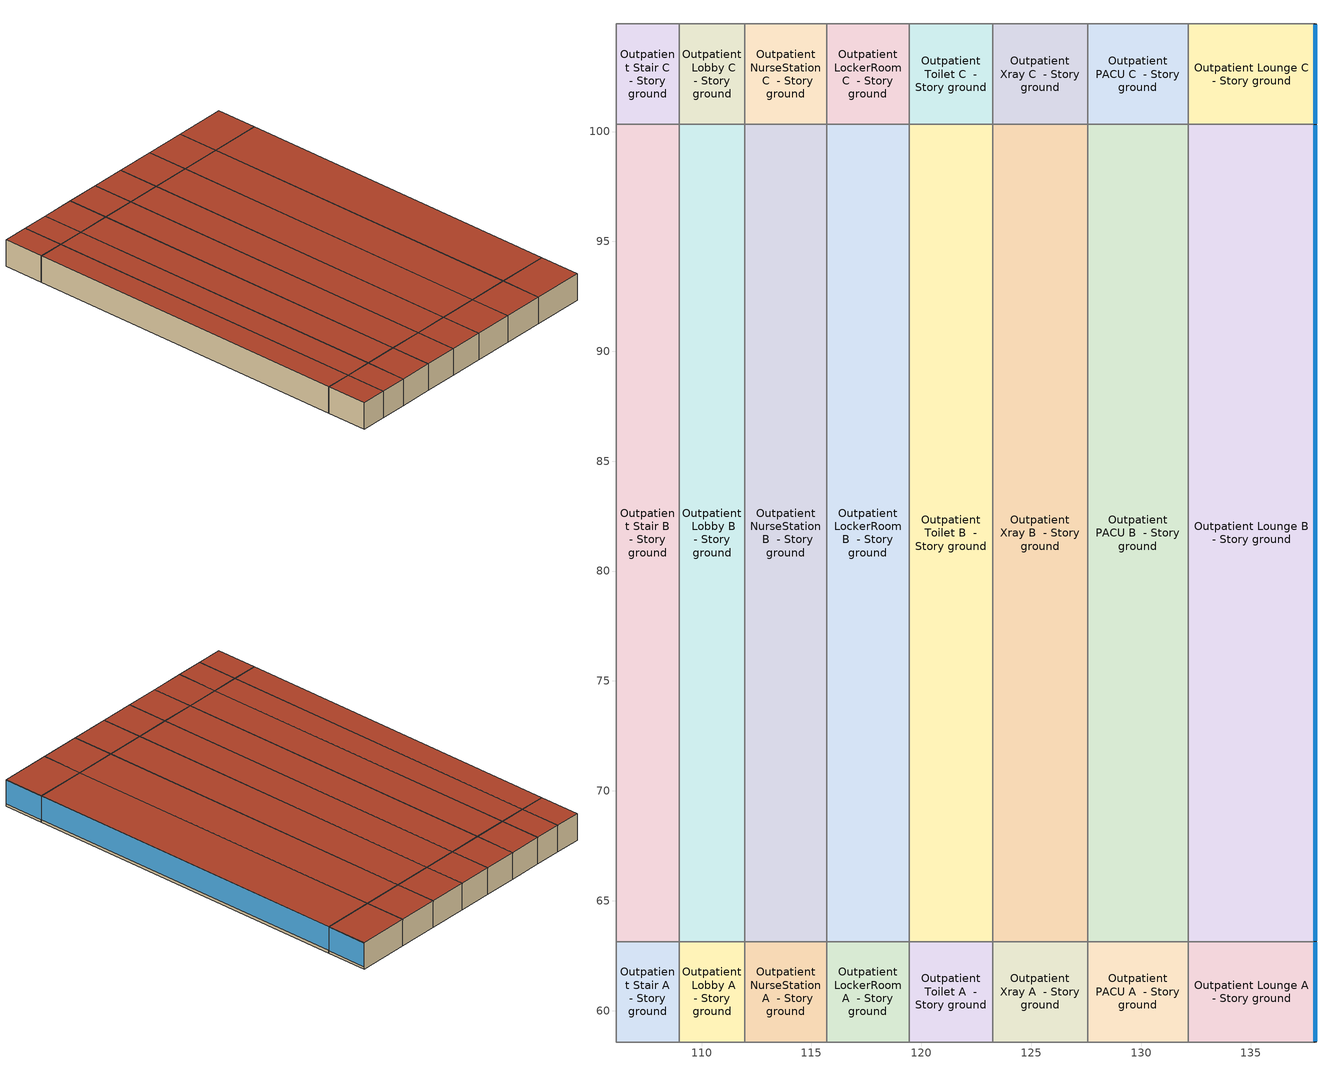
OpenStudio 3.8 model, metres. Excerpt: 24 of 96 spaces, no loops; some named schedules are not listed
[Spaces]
Outpatient Stair A  - Story ground
 floor ground (Foundation F 1.26W/m*K Perim 0.0m Area 13.15m2): 106.11,58.57 106.11,63.14 108.98,63.14 108.98,58.57 z0
 wall to Outpatient PreOp A  - Story ground: 106.11,63.14 106.11,58.57 z0:3.05
 wall to Outpatient Stair B  - Story ground: 108.98,63.14 106.11,63.14 z0:3.05
 wall to Outpatient Lobby A  - Story ground: 108.98,58.57 108.98,63.14 z0:3.05
 wall adiabatic (Typical Interior Wall): 106.11,58.57 108.98,58.57 z0:3.05
 roof outside: 108.98,58.57 108.98,63.14 106.11,63.14 106.11,58.57 z3.05
Outpatient Stair B  - Story ground
 floor ground (Foundation F 1.26W/m*K Perim 0.0m Area 106.9m2): 106.11,63.14 106.11,100.32 108.98,100.32 108.98,63.14 z0
 wall to Outpatient PreOp B  - Story ground: 106.11,100.32 106.11,63.14 z0:3.05
 wall to Outpatient Stair C  - Story ground: 108.98,100.32 106.11,100.32 z0:3.05
 wall to Outpatient Lobby B  - Story ground: 108.98,63.14 108.98,100.32 z0:3.05
 roof outside: 108.98,63.14 108.98,100.32 106.11,100.32 106.11,63.14 z3.05
Outpatient Stair C  - Story ground
 floor ground (Foundation F 1.26W/m*K Perim 0.0m Area 13.15m2): 106.11,100.32 106.11,104.89 108.98,104.89 108.98,100.32 z0
 wall to Outpatient PreOp C  - Story ground: 106.11,104.89 106.11,100.32 z0:3.05
 wall adiabatic (Typical Interior Wall): 108.98,104.89 106.11,104.89 z0:3.05
 wall to Outpatient Lobby C  - Story ground: 108.98,100.32 108.98,104.89 z0:3.05
 roof outside: 108.98,100.32 108.98,104.89 106.11,104.89 106.11,100.32 z3.05
Outpatient Lobby A  - Story ground
 floor ground (Foundation F 1.26W/m*K Perim 0.0m Area 13.69m2): 108.98,58.57 108.98,63.14 111.98,63.14 111.98,58.57 z0
 wall to Outpatient Lobby B  - Story ground: 111.98,63.14 108.98,63.14 z0:3.05
 wall to Outpatient NurseStation A  - Story ground: 111.98,58.57 111.98,63.14 z0:3.05
 wall adiabatic (Typical Interior Wall): 108.98,58.57 111.98,58.57 z0:3.05
 roof outside: 111.98,58.57 111.98,63.14 108.98,63.14 108.98,58.57 z3.05
Outpatient Lobby B  - Story ground
 floor ground (Foundation F 1.26W/m*K Perim 0.0m Area 111.3m2): 108.98,63.14 108.98,100.32 111.98,100.32 111.98,63.14 z0
 wall to Outpatient Lobby C  - Story ground: 111.98,100.32 108.98,100.32 z0:3.05
 wall to Outpatient NurseStation B  - Story ground: 111.98,63.14 111.98,100.32 z0:3.05
 roof outside: 111.98,63.14 111.98,100.32 108.98,100.32 108.98,63.14 z3.05
Outpatient Lobby C  - Story ground
 floor ground (Foundation F 1.26W/m*K Perim 0.0m Area 13.69m2): 108.98,100.32 108.98,104.89 111.98,104.89 111.98,100.32 z0
 wall adiabatic (Typical Interior Wall): 111.98,104.89 108.98,104.89 z0:3.05
 wall to Outpatient NurseStation C  - Story ground: 111.98,100.32 111.98,104.89 z0:3.05
 roof outside: 111.98,100.32 111.98,104.89 108.98,104.89 108.98,100.32 z3.05
Outpatient NurseStation A  - Story ground
 floor ground (Foundation F 1.26W/m*K Perim 0.0m Area 17.02m2): 111.98,58.57 111.98,63.14 115.7,63.14 115.7,58.57 z0
 wall to Outpatient NurseStation B  - Story ground: 115.7,63.14 111.98,63.14 z0:3.05
 wall to Outpatient LockerRoom A  - Story ground: 115.7,58.57 115.7,63.14 z0:3.05
 wall adiabatic (Typical Interior Wall): 111.98,58.57 115.7,58.57 z0:3.05
 roof outside: 115.7,58.57 115.7,63.14 111.98,63.14 111.98,58.57 z3.05
Outpatient NurseStation B  - Story ground
 floor ground (Foundation F 1.26W/m*K Perim 0.0m Area 138.39m2): 111.98,63.14 111.98,100.32 115.7,100.32 115.7,63.14 z0
 wall to Outpatient NurseStation C  - Story ground: 115.7,100.32 111.98,100.32 z0:3.05
 wall to Outpatient LockerRoom B  - Story ground: 115.7,63.14 115.7,100.32 z0:3.05
 roof outside: 115.7,63.14 115.7,100.32 111.98,100.32 111.98,63.14 z3.05
Outpatient NurseStation C  - Story ground
 floor ground (Foundation F 1.26W/m*K Perim 0.0m Area 17.02m2): 111.98,100.32 111.98,104.89 115.7,104.89 115.7,100.32 z0
 wall adiabatic (Typical Interior Wall): 115.7,104.89 111.98,104.89 z0:3.05
 wall to Outpatient LockerRoom C  - Story ground: 115.7,100.32 115.7,104.89 z0:3.05
 roof outside: 115.7,100.32 115.7,104.89 111.98,104.89 111.98,100.32 z3.05
Outpatient LockerRoom A  - Story ground
 floor ground (Foundation F 1.26W/m*K Perim 0.0m Area 17.11m2): 115.7,58.57 115.7,63.14 119.44,63.14 119.44,58.57 z0
 wall to Outpatient LockerRoom B  - Story ground: 119.44,63.14 115.7,63.14 z0:3.05
 wall to Outpatient Toilet A  - Story ground: 119.44,58.57 119.44,63.14 z0:3.05
 wall adiabatic (Typical Interior Wall): 115.7,58.57 119.44,58.57 z0:3.05
 roof outside: 119.44,58.57 119.44,63.14 115.7,63.14 115.7,58.57 z3.05
Outpatient LockerRoom B  - Story ground
 floor ground (Foundation F 1.26W/m*K Perim 0.0m Area 139.12m2): 115.7,63.14 115.7,100.32 119.44,100.32 119.44,63.14 z0
 wall to Outpatient LockerRoom C  - Story ground: 119.44,100.32 115.7,100.32 z0:3.05
 wall to Outpatient Toilet B  - Story ground: 119.44,63.14 119.44,100.32 z0:3.05
 roof outside: 119.44,63.14 119.44,100.32 115.7,100.32 115.7,63.14 z3.05
Outpatient LockerRoom C  - Story ground
 floor ground (Foundation F 1.26W/m*K Perim 0.0m Area 17.11m2): 115.7,100.32 115.7,104.89 119.44,104.89 119.44,100.32 z0
 wall adiabatic (Typical Interior Wall): 119.44,104.89 115.7,104.89 z0:3.05
 wall to Outpatient Toilet C  - Story ground: 119.44,100.32 119.44,104.89 z0:3.05
 roof outside: 119.44,100.32 119.44,104.89 115.7,104.89 115.7,100.32 z3.05
Outpatient Toilet A  - Story ground
 floor ground (Foundation F 1.26W/m*K Perim 0.0m Area 17.38m2): 119.44,58.57 119.44,63.14 123.24,63.14 123.24,58.57 z0
 wall to Outpatient Toilet B  - Story ground: 123.24,63.14 119.44,63.14 z0:3.05
 wall to Outpatient Xray A  - Story ground: 123.24,58.57 123.24,63.14 z0:3.05
 wall adiabatic (Typical Interior Wall): 119.44,58.57 123.24,58.57 z0:3.05
 roof outside: 123.24,58.57 123.24,63.14 119.44,63.14 119.44,58.57 z3.05
Outpatient Toilet B  - Story ground
 floor ground (Foundation F 1.26W/m*K Perim 0.0m Area 141.32m2): 119.44,63.14 119.44,100.32 123.24,100.32 123.24,63.14 z0
 wall to Outpatient Toilet C  - Story ground: 123.24,100.32 119.44,100.32 z0:3.05
 wall to Outpatient Xray B  - Story ground: 123.24,63.14 123.24,100.32 z0:3.05
 roof outside: 123.24,63.14 123.24,100.32 119.44,100.32 119.44,63.14 z3.05
Outpatient Toilet C  - Story ground
 floor ground (Foundation F 1.26W/m*K Perim 0.0m Area 17.38m2): 119.44,100.32 119.44,104.89 123.24,104.89 123.24,100.32 z0
 wall adiabatic (Typical Interior Wall): 123.24,104.89 119.44,104.89 z0:3.05
 wall to Outpatient Xray C  - Story ground: 123.24,100.32 123.24,104.89 z0:3.05
 roof outside: 123.24,100.32 123.24,104.89 119.44,104.89 119.44,100.32 z3.05
Outpatient Xray A  - Story ground
 floor ground (Foundation F 1.26W/m*K Perim 0.0m Area 19.81m2): 123.24,58.57 123.24,63.14 127.57,63.14 127.57,58.57 z0
 wall to Outpatient Xray B  - Story ground: 127.57,63.14 123.24,63.14 z0:3.05
 wall to Outpatient PACU A  - Story ground: 127.57,58.57 127.57,63.14 z0:3.05
 wall adiabatic (Typical Interior Wall): 123.24,58.57 127.57,58.57 z0:3.05
 roof outside: 127.57,58.57 127.57,63.14 123.24,63.14 123.24,58.57 z3.05
Outpatient Xray B  - Story ground
 floor ground (Foundation F 1.26W/m*K Perim 0.0m Area 161.09m2): 123.24,63.14 123.24,100.32 127.57,100.32 127.57,63.14 z0
 wall to Outpatient Xray C  - Story ground: 127.57,100.32 123.24,100.32 z0:3.05
 wall to Outpatient PACU B  - Story ground: 127.57,63.14 127.57,100.32 z0:3.05
 roof outside: 127.57,63.14 127.57,100.32 123.24,100.32 123.24,63.14 z3.05
Outpatient Xray C  - Story ground
 floor ground (Foundation F 1.26W/m*K Perim 0.0m Area 19.81m2): 123.24,100.32 123.24,104.89 127.57,104.89 127.57,100.32 z0
 wall adiabatic (Typical Interior Wall): 127.57,104.89 123.24,104.89 z0:3.05
 wall to Outpatient PACU C  - Story ground: 127.57,100.32 127.57,104.89 z0:3.05
 roof outside: 127.57,100.32 127.57,104.89 123.24,104.89 123.24,100.32 z3.05
Outpatient PACU A  - Story ground
 floor ground (Foundation F 1.26W/m*K Perim 0.0m Area 20.89m2): 127.57,58.57 127.57,63.14 132.14,63.14 132.14,58.57 z0
 wall to Outpatient PACU B  - Story ground: 132.14,63.14 127.57,63.14 z0:3.05
 wall to Outpatient Lounge A  - Story ground: 132.14,58.57 132.14,63.14 z0:3.05
 wall adiabatic (Typical Interior Wall): 127.57,58.57 132.14,58.57 z0:3.05
 roof outside: 132.14,58.57 132.14,63.14 127.57,63.14 127.57,58.57 z3.05
Outpatient PACU B  - Story ground
 floor ground (Foundation F 1.26W/m*K Perim 0.0m Area 169.88m2): 127.57,63.14 127.57,100.32 132.14,100.32 132.14,63.14 z0
 wall to Outpatient PACU C  - Story ground: 132.14,100.32 127.57,100.32 z0:3.05
 wall to Outpatient Lounge B  - Story ground: 132.14,63.14 132.14,100.32 z0:3.05
 roof outside: 132.14,63.14 132.14,100.32 127.57,100.32 127.57,63.14 z3.05
Outpatient PACU C  - Story ground
 floor ground (Foundation F 1.26W/m*K Perim 0.0m Area 20.89m2): 127.57,100.32 127.57,104.89 132.14,104.89 132.14,100.32 z0
 wall adiabatic (Typical Interior Wall): 132.14,104.89 127.57,104.89 z0:3.05
 wall to Outpatient Lounge C  - Story ground: 132.14,100.32 132.14,104.89 z0:3.05
 roof outside: 132.14,100.32 132.14,104.89 127.57,104.89 127.57,100.32 z3.05
Outpatient Lounge A  - Story ground
 floor ground (Foundation F 1.26W/m*K Perim 4.57m Area 26.38m2): 132.14,58.57 132.14,63.14 137.91,63.14 137.91,58.57 z0
 wall outside: 137.91,58.57 137.91,63.14 z0:3.05
 wall to Outpatient Lounge B  - Story ground: 137.91,63.14 132.14,63.14 z0:3.05
 wall adiabatic (Typical Interior Wall): 132.14,58.57 137.91,58.57 z0:3.05
 window: 137.91,58.6 137.91,63.12 z0.31:3.02
 roof outside: 137.91,58.57 137.91,63.14 132.14,63.14 132.14,58.57 z3.05
Outpatient Lounge B  - Story ground
 floor ground (Foundation F 1.26W/m*K Perim 37.18m Area 214.54m2): 132.14,63.14 132.14,100.32 137.91,100.32 137.91,63.14 z0
 wall outside: 137.91,63.14 137.91,100.32 z0:3.05
 wall to Outpatient Lounge C  - Story ground: 137.91,100.32 132.14,100.32 z0:3.05
 window: 137.91,63.17 137.91,100.3 z0.34:3.02
 roof outside: 137.91,63.14 137.91,100.32 132.14,100.32 132.14,63.14 z3.05
Outpatient Lounge C  - Story ground
 floor ground (Foundation F 1.26W/m*K Perim 4.57m Area 26.38m2): 132.14,100.32 132.14,104.89 137.91,104.89 137.91,100.32 z0
 wall outside: 137.91,100.32 137.91,104.89 z0:3.05
 wall adiabatic (Typical Interior Wall): 137.91,104.89 132.14,104.89 z0:3.05
 window: 137.91,100.35 137.91,104.87 z0.31:3.02
 roof outside: 137.91,100.32 137.91,104.89 132.14,104.89 132.14,100.32 z3.05
[Building]
ComStock DOE Ref Pre-1980|Outpatient: North Axis {deg}=45; Default Construction Set=ComStock DOE Ref Pre-1980 - Outpatient - ASHRAE 169-2013-4A; Default Schedule Set=Building Default Schedule Set; Standards Building Type=Outpatient
[Site]
Wilmington New Cast_DE_USA: Latitude {deg}=39.67; Longitude {deg}=-75.6; Time Zone {hr}=-5; Elevation {m}=24; Terrain=City
[Site:WaterMainsTemperature]
Calculation Method=Correlation; Annual Average Outdoor Air Temperature {C}=13.2908; Maximum Difference In Monthly Average Outdoor Air Temperatures {deltaC}=25.79
[SizingPeriod:DesignDay] Barometric Pressure {Pa}=101037; Rain Indicator=No; Snow Indicator=No; Day of Month=21; Daylight Saving Time Indicator=No; Humidity Condition Type=Wetbulb; Dry-Bulb Temperature Range Modifier Type=DefaultMultipliers
Name | Maximum Dry-Bulb Temperature {C} | Daily Dry-Bulb Temperature Range {deltaC} | Wind Speed {m/s} | Wind Direction {deg} | Month | Day Type | Wetbulb or DewPoint at Maximum Dry-Bulb {C} | Solar Model Indicator | ASHRAE Clear Sky Optical Depth for Beam Irradiance | ASHRAE Clear Sky Optical Depth for Diffuse Irradiance | Sky Clearness
Wilmington New Cast Ann Clg .4% Condns DB=>MWB 1 | 33.3 | 9.5 | 4.6 | 230 | 7 | SummerDesignDay | 23.9 | ASHRAETau | 0.454 | 2.123
Wilmington New Cast Ann Clg .4% Condns WB=>MDB 1 | 30.7 | 9.5 | 4.6 | 230 | 7 | SummerDesignDay | 25.6 | ASHRAETau | 0.454 | 2.123
Wilmington New Cast Ann Htg 99.6% Condns DB 1 | -10.4 | 0 | 4.8 | 300 | 1 | WinterDesignDay | -10.4 | ASHRAEClearSky |  |  | 0
Wilmington New Cast August .4% Condns DB=>MCWB 1 | 34.5 | 9.3 | 4.6 | 230 | 8 | SummerDesignDay | 24.4 | ASHRAETau | 0.441 | 2.186
[ClimateZones]
Climate Zone Institution Name 1=ASHRAE; Climate Zone Document Name 1=ANSI/ASHRAE Standard 169; Climate Zone Document Year 1=2006; Climate Zone Value 1=ASHRAE 169-2013-4A
[Site:GroundTemperature:FCfactorMethod]
January Ground Temperature {C}=14.64; February Ground Temperature {C}=6.42; March Ground Temperature {C}=4.25; April Ground Temperature {C}=-0.25; May Ground Temperature {C}=5.15; June Ground Temperature {C}=3.96; July Ground Temperature {C}=10.11; August Ground Temperature {C}=19.7; September Ground Temperature {C}=22.53; October Ground Temperature {C}=25.35; November Ground Temperature {C}=25.54; December Ground Temperature {C}=22.09
[Construction:FfactorGroundFloor] F-Factor {W/m-K}=1.26344
Name | Area {m2} | PerimeterExposed {m}
Foundation F 1.26W/m*K Perim 0.0m Area 20.89m2 | 20.8898 | 0
Foundation F 1.26W/m*K Perim 4.57m Area 26.38m2 | 26.3824 | 4.572
Foundation F 1.26W/m*K Perim 0.0m Area 19.81m2 | 19.8093 | 0
Foundation F 1.26W/m*K Perim 0.0m Area 169.88m2 | 169.875 | 0
Foundation F 1.26W/m*K Perim 0.0m Area 17.38m2 | 17.3782 | 0
Foundation F 1.26W/m*K Perim 0.0m Area 17.11m2 | 17.1081 | 0
Foundation F 1.26W/m*K Perim 0.0m Area 17.02m2 | 17.018 | 0
Foundation F 1.26W/m*K Perim 0.0m Area 13.69m2 | 13.6864 | 0
Foundation F 1.26W/m*K Perim 0.0m Area 13.15m2 | 13.1462 | 0
Foundation F 1.26W/m*K Perim 0.0m Area 106.9m2 | 106.904 | 0
Foundation F 1.26W/m*K Perim 37.18m Area 214.54m2 | 214.54 | 37.1793
Foundation F 1.26W/m*K Perim 0.0m Area 139.12m2 | 139.122 | 0
Foundation F 1.26W/m*K Perim 0.0m Area 138.39m2 | 138.39 | 0
Foundation F 1.26W/m*K Perim 0.0m Area 141.32m2 | 141.318 | 0
Foundation F 1.26W/m*K Perim 0.0m Area 161.09m2 | 161.088 | 0
Foundation F 1.26W/m*K Perim 0.0m Area 111.3m2 | 111.297 | 0
[DefaultConstructionSet]
ComStock DOE Ref Pre-1980 - Outpatient - ASHRAE 169-2013-4A: Default Exterior Surface Constructions=Default Surface Constructions 1; Default Interior Surface Constructions=Default Surface Constructions 2; Default Ground Contact Surface Constructions=Default Surface Constructions 3; Default Exterior SubSurface Constructions=Default Sub Surface Constructions 1; Default Interior SubSurface Constructions=Default Sub Surface Constructions 2; Interior Partition Construction=Typical Interior Partition
[DefaultSurfaceConstructions]
Name | Floor Construction | Wall Construction | Roof Ceiling Construction
Default Surface Constructions 1 | Typical Insulated Exterior Mass Floor | Typical Insulated Exterior Mass Wall R-5.62 | Typical IEAD Roof R-11.63
Default Surface Constructions 2 | Typical Interior Floor | Typical Interior Wall | Typical Interior Ceiling
Default Surface Constructions 3 | Typical Insulated Carpeted 6in Slab Floor | Typical Insulated Basement Mass Wall
[Construction]
Typical Insulated Exterior Mass Floor: 4 in. Normalweight Concrete Floor, Typical Carpet Pad
Typical IEAD Roof R-11.63: Roof Membrane, Typical Insulation R-10.51, Metal Roof Surface
Typical Interior Floor: 100mm Normalweight concrete floor, CP02 CARPET PAD
Typical Interior Wall: G01 13mm gypsum board, G01 13mm gypsum board
Typical Interior Ceiling: CP02 CARPET PAD, 100mm Normalweight concrete floor
Typical Insulated Carpeted 6in Slab Floor: 6 in. Normalweight Concrete Floor, Typical Carpet Pad
Typical Insulated Basement Mass Wall: 8 in. Concrete Block Basement Wall
Simple Glazing U 1.22 SHGC 0.54: Simple Glazing U 1.22 SHGC 0.54
Typical Insulated Metal Door: F08 Metal surface, Typical Insulation R-3.23
U 0.88 SHGC 0.16 Sgl Ref-A-L Clr 6mm: REF A CLEAR LO 6MM
Typical Overhead Door: Typical Insulation R-3.23
Typical Interior Window: Clear 3mm
Typical Interior Door; Typical Interior Partition: G05 25mm wood
Typical Insulated Exterior Mass Wall R-5.62: 1IN Stucco, 8IN CONCRETE HW RefBldg, Typical Insulation R-3.23, 1/2IN Gypsum
InteriorFurnishings: Std Wood 6inch
[Material] Thermal Absorptance=0.9
Name | Roughness | Thickness {m} | Conductivity {W/m-K} | Density {kg/m3} | Specific Heat {J/kg-K} | Solar Absorptance | Visible Absorptance
4 in. Normalweight Concrete Floor | MediumRough | 0.1016 | 2.31 | 2322 | 832 | 0.7 | 0.7
Roof Membrane | VeryRough | 0.0095 | 0.16 | 1121.29 | 1460 | 0.7 | 0.7
Metal Roof Surface; F08 Metal surface | Smooth | 0.0008 | 45.28 | 7824 | 500 | 0.7 | 0.7
100mm Normalweight concrete floor | MediumRough | 0.1016 | 2.31045 | 2322 | 832.557 | 0.7 | 0.7
G01 13mm gypsum board | Smooth | 0.0127 | 0.160031 | 800.001 | 1090.73 | 0.7 | 0.5
6 in. Normalweight Concrete Floor | MediumRough | 0.1524 | 2.31 | 2322 | 832 | 0.7 | 0.7
8 in. Concrete Block Basement Wall | MediumRough | 0.2032 | 1.326 | 1842 | 912 | 0.7 | 0.7
G05 25mm wood | MediumSmooth | 0.0254 | 0.15 | 608 | 1630 | 0.5 | 0.5
1IN Stucco | Smooth | 0.0253 | 0.6918 | 1858 | 837 | 0.7 | 0.92
8IN CONCRETE HW RefBldg | Rough | 0.2032 | 1.311 | 2240 | 836.8 | 0.7 | 0.7
1/2IN Gypsum | Smooth | 0.0127 | 0.16 | 784.9 | 830 | 0.4 | 0.4
Std Wood 6inch | MediumSmooth | 0.15 | 0.12 | 540 | 1210 | 0.7 | 0.7
[Material:NoMass] Roughness=Smooth; Thermal Absorptance=0.9; Solar Absorptance=0.7
Name | Thermal Resistance {m2-K/W} | Visible Absorptance
Typical Carpet Pad; CP02 CARPET PAD | 0.21648 | 0.8
Typical Insulation R-10.51 | 1.85103 | 0.7
Typical Insulation R-3.23 | 0.568747 | 0.7
[DefaultSubSurfaceConstructions]
Name | Fixed Window Construction | Operable Window Construction | Door Construction | Glass Door Construction | Overhead Door Construction | Tubular Daylight Dome Construction | Tubular Daylight Diffuser Construction
Default Sub Surface Constructions 1 | Simple Glazing U 1.22 SHGC 0.54 | Simple Glazing U 1.22 SHGC 0.54 | Typical Insulated Metal Door | U 0.88 SHGC 0.16 Sgl Ref-A-L Clr 6mm | Typical Overhead Door | Typical Interior Window | Typical Interior Window
Default Sub Surface Constructions 2 | Typical Interior Window | Typical Interior Window | Typical Interior Door
[WindowMaterial:SimpleGlazingSystem]
Simple Glazing U 1.22 SHGC 0.54: U-Factor {W/m2-K}=6.92748; Solar Heat Gain Coefficient=0.54; Visible Transmittance=0.81
[WindowMaterial:Glazing] Optical Data Type=SpectralAverage; Infrared Transmittance at Normal Incidence=0; Front Side Infrared Hemispherical Emissivity=0.84; Conductivity {W/m-K}=0.9; Dirt Correction Factor for Solar and Visible Transmittance=1; Solar Diffusing=No
Name | Thickness {m} | Solar Transmittance at Normal Incidence | Front Side Solar Reflectance at Normal Incidence | Back Side Solar Reflectance at Normal Incidence | Visible Transmittance at Normal Incidence | Front Side Visible Reflectance at Normal Incidence | Back Side Visible Reflectance at Normal Incidence | Back Side Infrared Hemispherical Emissivity
REF A CLEAR LO 6MM | 0.006 | 0.066 | 0.341 | 0.493 | 0.08 | 0.41 | 0.37 | 0.4
Clear 3mm | 0.003 | 0.837 | 0.075 | 0.075 | 0.898 | 0.081 | 0.081 | 0.84
[SpaceType] Standards Building Type=Outpatient
Name | Default Schedule Set | Design Specification Outdoor Air Object | Standards Space Type
Outpatient Stair - ComStock DOE Ref Pre-1980 | Outpatient Stair Schedule Set | Outpatient Stair Ventilation | Stair
Outpatient Lobby - ComStock DOE Ref Pre-1980 | Outpatient Lobby Schedule Set | Outpatient Lobby Ventilation | Lobby
Outpatient NurseStation - ComStock DOE Ref Pre-1980 | Outpatient NurseStation Schedule Set | Outpatient NurseStation Ventilation | NurseStation
Outpatient LockerRoom - ComStock DOE Ref Pre-1980 | Outpatient LockerRoom Schedule Set | Outpatient LockerRoom Ventilation | LockerRoom
Outpatient Toilet - ComStock DOE Ref Pre-1980 | Outpatient Toilet Schedule Set | Outpatient Toilet Ventilation | Toilet
Outpatient Xray - ComStock DOE Ref Pre-1980 | Outpatient Xray Schedule Set | Outpatient Xray Ventilation | Xray
Outpatient PACU - ComStock DOE Ref Pre-1980 | Outpatient PACU Schedule Set | Outpatient PACU Ventilation | PACU
Outpatient Lounge - ComStock DOE Ref Pre-1980 | Outpatient Lounge Schedule Set | Outpatient Lounge Ventilation | Lounge
[BuildingStory]
Story ground: Nominal Z Coordinate {m}=0; Nominal Floor to Floor Height {m}=3.048
[Space] Building Story=Story ground
Name | Space Type | Thermal Zone
Outpatient Stair A  - Story ground | Outpatient Stair - ComStock DOE Ref Pre-1980 | Zone Outpatient Stair A  - Story ground
Outpatient Stair B  - Story ground | Outpatient Stair - ComStock DOE Ref Pre-1980 | Zone Outpatient Stair B  - Story ground
Outpatient Stair C  - Story ground | Outpatient Stair - ComStock DOE Ref Pre-1980 | Zone Outpatient Stair C  - Story ground
Outpatient Lobby A  - Story ground | Outpatient Lobby - ComStock DOE Ref Pre-1980 | Zone Outpatient Lobby A  - Story ground
Outpatient Lobby B  - Story ground | Outpatient Lobby - ComStock DOE Ref Pre-1980 | Zone Outpatient Lobby B  - Story ground
Outpatient Lobby C  - Story ground | Outpatient Lobby - ComStock DOE Ref Pre-1980 | Zone Outpatient Lobby C  - Story ground
Outpatient NurseStation A  - Story ground | Outpatient NurseStation - ComStock DOE Ref Pre-1980 | Zone Outpatient NurseStation A  - Story ground
Outpatient NurseStation B  - Story ground | Outpatient NurseStation - ComStock DOE Ref Pre-1980 | Zone Outpatient NurseStation B  - Story ground
Outpatient NurseStation C  - Story ground | Outpatient NurseStation - ComStock DOE Ref Pre-1980 | Zone Outpatient NurseStation C  - Story ground
Outpatient LockerRoom A  - Story ground | Outpatient LockerRoom - ComStock DOE Ref Pre-1980 | Zone Outpatient LockerRoom A  - Story ground
Outpatient LockerRoom B  - Story ground | Outpatient LockerRoom - ComStock DOE Ref Pre-1980 | Zone Outpatient LockerRoom B  - Story ground
Outpatient LockerRoom C  - Story ground | Outpatient LockerRoom - ComStock DOE Ref Pre-1980 | Zone Outpatient LockerRoom C  - Story ground
Outpatient Toilet A  - Story ground | Outpatient Toilet - ComStock DOE Ref Pre-1980 | Zone Outpatient Toilet A  - Story ground
Outpatient Toilet B  - Story ground | Outpatient Toilet - ComStock DOE Ref Pre-1980 | Zone Outpatient Toilet B  - Story ground
Outpatient Toilet C  - Story ground | Outpatient Toilet - ComStock DOE Ref Pre-1980 | Zone Outpatient Toilet C  - Story ground
Outpatient Xray A  - Story ground | Outpatient Xray - ComStock DOE Ref Pre-1980 | Zone Outpatient Xray A  - Story ground
Outpatient Xray B  - Story ground | Outpatient Xray - ComStock DOE Ref Pre-1980 | Zone Outpatient Xray B  - Story ground
Outpatient Xray C  - Story ground | Outpatient Xray - ComStock DOE Ref Pre-1980 | Zone Outpatient Xray C  - Story ground
Outpatient PACU A  - Story ground | Outpatient PACU - ComStock DOE Ref Pre-1980 | Zone Outpatient PACU A  - Story ground
Outpatient PACU B  - Story ground | Outpatient PACU - ComStock DOE Ref Pre-1980 | Zone Outpatient PACU B  - Story ground
Outpatient PACU C  - Story ground | Outpatient PACU - ComStock DOE Ref Pre-1980 | Zone Outpatient PACU C  - Story ground
Outpatient Lounge A  - Story ground | Outpatient Lounge - ComStock DOE Ref Pre-1980 | Zone Outpatient Lounge A  - Story ground
Outpatient Lounge B  - Story ground | Outpatient Lounge - ComStock DOE Ref Pre-1980 | Zone Outpatient Lounge B  - Story ground
Outpatient Lounge C  - Story ground | Outpatient Lounge - ComStock DOE Ref Pre-1980 | Zone Outpatient Lounge C  - Story ground
[ThermalZone] Multiplier=1; Use Ideal Air Loads=No
Name | Thermostat
Zone Outpatient Stair A  - Story ground | Outpatient Stair - ComStock DOE Ref Pre-1980 Thermostat
Zone Outpatient Stair B  - Story ground | Outpatient Stair - ComStock DOE Ref Pre-1980 Thermostat 1
Zone Outpatient Stair C  - Story ground | Outpatient Stair - ComStock DOE Ref Pre-1980 Thermostat 2
Zone Outpatient Lobby A  - Story ground | Outpatient Lobby - ComStock DOE Ref Pre-1980 Thermostat
Zone Outpatient Lobby B  - Story ground | Outpatient Lobby - ComStock DOE Ref Pre-1980 Thermostat 1
Zone Outpatient Lobby C  - Story ground | Outpatient Lobby - ComStock DOE Ref Pre-1980 Thermostat 2
Zone Outpatient NurseStation A  - Story ground | Outpatient NurseStation - ComStock DOE Ref Pre-1980 Thermostat
Zone Outpatient NurseStation B  - Story ground | Outpatient NurseStation - ComStock DOE Ref Pre-1980 Thermostat 1
Zone Outpatient NurseStation C  - Story ground | Outpatient NurseStation - ComStock DOE Ref Pre-1980 Thermostat 2
Zone Outpatient LockerRoom A  - Story ground | Outpatient LockerRoom - ComStock DOE Ref Pre-1980 Thermostat
Zone Outpatient LockerRoom B  - Story ground | Outpatient LockerRoom - ComStock DOE Ref Pre-1980 Thermostat 1
Zone Outpatient LockerRoom C  - Story ground | Outpatient LockerRoom - ComStock DOE Ref Pre-1980 Thermostat 2
Zone Outpatient Toilet A  - Story ground | Outpatient Toilet - ComStock DOE Ref Pre-1980 Thermostat
Zone Outpatient Toilet B  - Story ground | Outpatient Toilet - ComStock DOE Ref Pre-1980 Thermostat 1
Zone Outpatient Toilet C  - Story ground | Outpatient Toilet - ComStock DOE Ref Pre-1980 Thermostat 2
Zone Outpatient Xray A  - Story ground | Outpatient Xray - ComStock DOE Ref Pre-1980 Thermostat
Zone Outpatient Xray B  - Story ground | Outpatient Xray - ComStock DOE Ref Pre-1980 Thermostat 1
Zone Outpatient Xray C  - Story ground | Outpatient Xray - ComStock DOE Ref Pre-1980 Thermostat 2
Zone Outpatient PACU A  - Story ground | Outpatient PACU - ComStock DOE Ref Pre-1980 Thermostat
Zone Outpatient PACU B  - Story ground | Outpatient PACU - ComStock DOE Ref Pre-1980 Thermostat 1
Zone Outpatient PACU C  - Story ground | Outpatient PACU - ComStock DOE Ref Pre-1980 Thermostat 2
Zone Outpatient Lounge A  - Story ground | Outpatient Lounge - ComStock DOE Ref Pre-1980 Thermostat
Zone Outpatient Lounge B  - Story ground | Outpatient Lounge - ComStock DOE Ref Pre-1980 Thermostat 1
Zone Outpatient Lounge C  - Story ground | Outpatient Lounge - ComStock DOE Ref Pre-1980 Thermostat 2
[Lights:Definition] Design Level Calculation Method=Watts/Area; Fraction Visible=0.2; Return Air Fraction=0
Name | Watts per Space Floor Area {W/m2} | Fraction Radiant
Outpatient Lounge - ComStock DOE Ref Pre-1980 General Lights Definition; Outpatient LockerRoom - ComStock DOE Ref Pre-1980 General Lights Definition | 2.66141 | 0.365
Outpatient Lounge - ComStock DOE Ref Pre-1980 Wall Wash Lights Definition; Outpatient LockerRoom - ComStock DOE Ref Pre-1980 Wall Wash Lights Definition | 0.725509 | 0.165
Outpatient Stair - ComStock DOE Ref Pre-1980 General Lights Definition | 4.32947 | 0.365
Outpatient Stair - ComStock DOE Ref Pre-1980 Wall Wash Lights Definition | 0.839143 | 0.165
Outpatient Lobby - ComStock DOE Ref Pre-1980 General Lights Definition | 1.74481 | 0.365
Outpatient Lobby - ComStock DOE Ref Pre-1980 Task Lights Definition | 0.190877 | 0.165
Outpatient Lobby - ComStock DOE Ref Pre-1980 Wall Wash Lights Definition | 0.533708 | 0.165
Outpatient Xray - ComStock DOE Ref Pre-1980 General Lights Definition | 4.6155 | 0.365
Outpatient NurseStation - ComStock DOE Ref Pre-1980 General Lights Definition | 4.63115 | 0.365
Outpatient NurseStation - ComStock DOE Ref Pre-1980 Task Lights Definition | 1.31705 | 0.165
Outpatient Toilet - ComStock DOE Ref Pre-1980 General Lights Definition | 3.01365 | 0.365
Outpatient Toilet - ComStock DOE Ref Pre-1980 Wall Wash Lights Definition | 0.610955 | 0.165
Outpatient PACU - ComStock DOE Ref Pre-1980 General Lights Definition | 6.91176 | 0.365
Outpatient PACU - ComStock DOE Ref Pre-1980 Wall Wash Lights Definition | 1.807 | 0.165
[ElectricEquipment:Definition] Design Level Calculation Method=Watts/Area; Fraction Latent=0
Name | Watts per Space Floor Area {W/m2} | Fraction Radiant | Fraction Lost
Outpatient Lobby Elec Equip Definition | 11.8403 | 0.5 | 0
Outpatient LockerRoom Elec Equip Definition; Outpatient Lounge Elec Equip Definition; Outpatient PACU Elec Equip Definition | 32.2917 | 0.5 | 0
Outpatient NurseStation Elec Equip Definition | 21.5278 | 0.5 | 0
Outpatient Toilet Elec Equip Definition | 7.53474 | 0.3 | 0.7
Outpatient Xray Elec Equip Definition | 13.9931 | 0.5 | 0
[ElectricEquipment]
Name | Electric Equipment Definition | Space or SpaceType
Outpatient Lobby Elec Equip | Outpatient Lobby Elec Equip Definition | Outpatient Lobby - ComStock DOE Ref Pre-1980
Outpatient LockerRoom Elec Equip | Outpatient LockerRoom Elec Equip Definition | Outpatient LockerRoom - ComStock DOE Ref Pre-1980
Outpatient Lounge Elec Equip | Outpatient Lounge Elec Equip Definition | Outpatient Lounge - ComStock DOE Ref Pre-1980
Outpatient NurseStation Elec Equip | Outpatient NurseStation Elec Equip Definition | Outpatient NurseStation - ComStock DOE Ref Pre-1980
Outpatient PACU Elec Equip | Outpatient PACU Elec Equip Definition | Outpatient PACU - ComStock DOE Ref Pre-1980
Outpatient Toilet Elec Equip | Outpatient Toilet Elec Equip Definition | Outpatient Toilet - ComStock DOE Ref Pre-1980
Outpatient Xray Elec Equip | Outpatient Xray Elec Equip Definition | Outpatient Xray - ComStock DOE Ref Pre-1980
[DesignSpecification:OutdoorAir]
Name | Outdoor Air Method | Outdoor Air Flow per Person {m3/s-person} | Outdoor Air Flow per Floor Area {m3/s-m2} | Outdoor Air Flow Air Changes per Hour {1/hr}
Outpatient Lobby Ventilation; Outpatient LockerRoom Ventilation; Outpatient Lounge Ventilation | Sum | 0.00707921
Outpatient NurseStation Ventilation | Sum | 0.00943895
Outpatient PACU Ventilation | Sum |  | 0.00169164
Outpatient Stair Ventilation; Outpatient Toilet Ventilation |  | 0 | 0 | 0
Outpatient Xray Ventilation | Sum |  | 0.001524
[DefaultScheduleSet]
Name | Number of People Schedule | People Activity Level Schedule | Lighting Schedule | Electric Equipment Schedule | Infiltration Schedule | Hours of Operation Schedule
Outpatient Lobby Schedule Set; Outpatient LockerRoom Schedule Set; Outpatient Lounge Schedule Set; Outpatient NurseStation Schedule Set; Outpatient PACU Schedule Set; Outpatient Stair Schedule Set; Outpatient Toilet Schedule Set | Outpatient Bldg Occ | Outpatient Activity | Outpatient Bldg Light | Outpatient Bldg Equip | Outpatient Infil
Outpatient Xray Schedule Set | Outpatient Bldg Occ | Outpatient Activity | Outpatient Bldg Light | Outpatient Radiology Equip | Outpatient Infil
Building Default Schedule Set |  |  |  |  |  | Building Hours of Operation NonResidential
[People:Definition] Number of People Calculation Method=People/Area; Fraction Radiant=0.3
Name | People per Space Floor Area {person/m2}
Outpatient Lobby People Definition | 0.300313
Outpatient LockerRoom People Definition; Outpatient Lounge People Definition | 0.149941
Outpatient NurseStation People Definition; Outpatient PACU People Definition; Outpatient Xray People Definition | 0.199993
[People] Work Efficiency Schedule=Work Efficiency Schedule; Clothing Insulation Schedule=Clothing Schedule; Air Velocity Schedule=Air Velocity Schedule; Multiplier=1
Name | People Definition | Space or SpaceType
Outpatient Lobby People | Outpatient Lobby People Definition | Outpatient Lobby - ComStock DOE Ref Pre-1980
Outpatient LockerRoom People | Outpatient LockerRoom People Definition | Outpatient LockerRoom - ComStock DOE Ref Pre-1980
Outpatient Lounge People | Outpatient Lounge People Definition | Outpatient Lounge - ComStock DOE Ref Pre-1980
Outpatient NurseStation People | Outpatient NurseStation People Definition | Outpatient NurseStation - ComStock DOE Ref Pre-1980
Outpatient PACU People | Outpatient PACU People Definition | Outpatient PACU - ComStock DOE Ref Pre-1980
Outpatient Xray People | Outpatient Xray People Definition | Outpatient Xray - ComStock DOE Ref Pre-1980
[Exterior:Lights:Definition]
Name | Design Level {W}
Parking Areas and Drives Def (W/ft^2) | 0.0414577
Building Facades Def (W/ft^2) | 0.2
Main Entries Def (W/ft) | 30
Other Doors Def (W/ft) | 20
[Exterior:Lights] Schedule=Always On Discrete; Control Option=AstronomicalClock
Name | Exterior Lights Definition | Multiplier
Parking Areas and Drives | Parking Areas and Drives Def (W/ft^2) | 182250
Building Facades | Building Facades Def (W/ft^2) | 13452
Main Entries | Main Entries Def (W/ft) | 72
Other Doors | Other Doors Def (W/ft) | 186.84
[ThermostatSetpoint:DualSetpoint] Heating Setpoint Temperature Schedule=Outpatient HtgSetp; Cooling Setpoint Temperature Schedule=Outpatient ClgSetp
Outpatient Lobby - ComStock DOE Ref Pre-1980 Thermostat; Outpatient Lobby - ComStock DOE Ref Pre-1980 Thermostat 1; Outpatient Lobby - ComStock DOE Ref Pre-1980 Thermostat 2; Outpatient LockerRoom - ComStock DOE Ref Pre-1980 Thermostat; Outpatient LockerRoom - ComStock DOE Ref Pre-1980 Thermostat 1; Outpatient LockerRoom - ComStock DOE Ref Pre-1980 Thermostat 2; Outpatient Lounge - ComStock DOE Ref Pre-1980 Thermostat; Outpatient Lounge - ComStock DOE Ref Pre-1980 Thermostat 1; Outpatient Lounge - ComStock DOE Ref Pre-1980 Thermostat 2; Outpatient NurseStation - ComStock DOE Ref Pre-1980 Thermostat; Outpatient NurseStation - ComStock DOE Ref Pre-1980 Thermostat 1; Outpatient NurseStation - ComStock DOE Ref Pre-1980 Thermostat 2; Outpatient PACU - ComStock DOE Ref Pre-1980 Thermostat; Outpatient PACU - ComStock DOE Ref Pre-1980 Thermostat 1; Outpatient PACU - ComStock DOE Ref Pre-1980 Thermostat 2; Outpatient Stair - ComStock DOE Ref Pre-1980 Thermostat; Outpatient Stair - ComStock DOE Ref Pre-1980 Thermostat 1; Outpatient Stair - ComStock DOE Ref Pre-1980 Thermostat 2; Outpatient Toilet - ComStock DOE Ref Pre-1980 Thermostat; Outpatient Toilet - ComStock DOE Ref Pre-1980 Thermostat 1; Outpatient Toilet - ComStock DOE Ref Pre-1980 Thermostat 2; Outpatient Xray - ComStock DOE Ref Pre-1980 Thermostat; Outpatient Xray - ComStock DOE Ref Pre-1980 Thermostat 1; Outpatient Xray - ComStock DOE Ref Pre-1980 Thermostat 2
[InternalMass:Definition]
Internal Mass Definition 1: Construction=InteriorFurnishings; Design Level Calculation Method=SurfaceArea/Area; Surface Area per Space Floor Area=2
[InternalMass] Internal Mass Definition=Internal Mass Definition 1; Multiplier=1
Name | Space or SpaceType
Outpatient PACU C  - Story ground Mass | Outpatient PACU C  - Story ground
Outpatient PACU A  - Story ground Mass | Outpatient PACU A  - Story ground
Outpatient Lounge A  - Story ground Mass | Outpatient Lounge A  - Story ground
Outpatient Xray C  - Story ground Mass | Outpatient Xray C  - Story ground
Outpatient PACU B  - Story ground Mass | Outpatient PACU B  - Story ground
Outpatient Toilet C  - Story ground Mass | Outpatient Toilet C  - Story ground
Outpatient LockerRoom C  - Story ground Mass | Outpatient LockerRoom C  - Story ground
Outpatient NurseStation C  - Story ground Mass | Outpatient NurseStation C  - Story ground
Outpatient Lobby C  - Story ground Mass | Outpatient Lobby C  - Story ground
Outpatient Lobby A  - Story ground Mass | Outpatient Lobby A  - Story ground
Outpatient NurseStation A  - Story ground Mass | Outpatient NurseStation A  - Story ground
Outpatient Stair C  - Story ground Mass | Outpatient Stair C  - Story ground
Outpatient Lounge C  - Story ground Mass | Outpatient Lounge C  - Story ground
Outpatient Stair A  - Story ground Mass | Outpatient Stair A  - Story ground
Outpatient Toilet A  - Story ground Mass | Outpatient Toilet A  - Story ground
Outpatient Stair B  - Story ground Mass | Outpatient Stair B  - Story ground
Outpatient Lounge B  - Story ground Mass | Outpatient Lounge B  - Story ground
Outpatient LockerRoom B  - Story ground Mass | Outpatient LockerRoom B  - Story ground
Outpatient NurseStation B  - Story ground Mass | Outpatient NurseStation B  - Story ground
Outpatient Toilet B  - Story ground Mass | Outpatient Toilet B  - Story ground
Outpatient Xray B  - Story ground Mass | Outpatient Xray B  - Story ground
Outpatient Xray A  - Story ground Mass | Outpatient Xray A  - Story ground
Outpatient LockerRoom A  - Story ground Mass | Outpatient LockerRoom A  - Story ground
Outpatient Lobby B  - Story ground Mass | Outpatient Lobby B  - Story ground
[Lights] Fraction Replaceable=1
Name | Lights Definition | Space or SpaceType
Outpatient Lounge - ComStock DOE Ref Pre-1980 General Lighting | Outpatient Lounge - ComStock DOE Ref Pre-1980 General Lights Definition | Outpatient Lounge - ComStock DOE Ref Pre-1980
Outpatient Lounge - ComStock DOE Ref Pre-1980 Wall Wash Lighting | Outpatient Lounge - ComStock DOE Ref Pre-1980 Wall Wash Lights Definition | Outpatient Lounge - ComStock DOE Ref Pre-1980
Outpatient Stair - ComStock DOE Ref Pre-1980 General Lighting | Outpatient Stair - ComStock DOE Ref Pre-1980 General Lights Definition | Outpatient Stair - ComStock DOE Ref Pre-1980
Outpatient Stair - ComStock DOE Ref Pre-1980 Wall Wash Lighting | Outpatient Stair - ComStock DOE Ref Pre-1980 Wall Wash Lights Definition | Outpatient Stair - ComStock DOE Ref Pre-1980
Outpatient Lobby - ComStock DOE Ref Pre-1980 General Lighting | Outpatient Lobby - ComStock DOE Ref Pre-1980 General Lights Definition | Outpatient Lobby - ComStock DOE Ref Pre-1980
Outpatient Lobby - ComStock DOE Ref Pre-1980 Task Lighting | Outpatient Lobby - ComStock DOE Ref Pre-1980 Task Lights Definition | Outpatient Lobby - ComStock DOE Ref Pre-1980
Outpatient Lobby - ComStock DOE Ref Pre-1980 Wall Wash Lighting | Outpatient Lobby - ComStock DOE Ref Pre-1980 Wall Wash Lights Definition | Outpatient Lobby - ComStock DOE Ref Pre-1980
Outpatient Xray - ComStock DOE Ref Pre-1980 General Lighting | Outpatient Xray - ComStock DOE Ref Pre-1980 General Lights Definition | Outpatient Xray - ComStock DOE Ref Pre-1980
Outpatient NurseStation - ComStock DOE Ref Pre-1980 General Lighting | Outpatient NurseStation - ComStock DOE Ref Pre-1980 General Lights Definition | Outpatient NurseStation - ComStock DOE Ref Pre-1980
Outpatient NurseStation - ComStock DOE Ref Pre-1980 Task Lighting | Outpatient NurseStation - ComStock DOE Ref Pre-1980 Task Lights Definition | Outpatient NurseStation - ComStock DOE Ref Pre-1980
Outpatient LockerRoom - ComStock DOE Ref Pre-1980 General Lighting | Outpatient LockerRoom - ComStock DOE Ref Pre-1980 General Lights Definition | Outpatient LockerRoom - ComStock DOE Ref Pre-1980
Outpatient LockerRoom - ComStock DOE Ref Pre-1980 Wall Wash Lighting | Outpatient LockerRoom - ComStock DOE Ref Pre-1980 Wall Wash Lights Definition | Outpatient LockerRoom - ComStock DOE Ref Pre-1980
Outpatient Toilet - ComStock DOE Ref Pre-1980 General Lighting | Outpatient Toilet - ComStock DOE Ref Pre-1980 General Lights Definition | Outpatient Toilet - ComStock DOE Ref Pre-1980
Outpatient Toilet - ComStock DOE Ref Pre-1980 Wall Wash Lighting | Outpatient Toilet - ComStock DOE Ref Pre-1980 Wall Wash Lights Definition | Outpatient Toilet - ComStock DOE Ref Pre-1980
Outpatient PACU - ComStock DOE Ref Pre-1980 General Lighting | Outpatient PACU - ComStock DOE Ref Pre-1980 General Lights Definition | Outpatient PACU - ComStock DOE Ref Pre-1980
Outpatient PACU - ComStock DOE Ref Pre-1980 Wall Wash Lighting | Outpatient PACU - ComStock DOE Ref Pre-1980 Wall Wash Lights Definition | Outpatient PACU - ComStock DOE Ref Pre-1980
[SpaceInfiltration:DesignFlowRate] Design Flow Rate Calculation Method=Flow/ExteriorArea; Flow per Exterior Surface Area {m3/s-m2}=0.00123985; Velocity Term Coefficient=0
Name | Space or SpaceType | Schedule | Constant Term Coefficient | Temperature Term Coefficient | Velocity Squared Term Coefficient
Outpatient PACU C  - Story ground HVAC On Infiltration | Outpatient PACU C  - Story ground | Infiltration HVAC On Schedule | -0.0461 | 0.0053 | 0.0311
Outpatient PACU C  - Story ground HVAC Off Infiltration | Outpatient PACU C  - Story ground | Infiltration HVAC Off Schedule | 0 | 0.0174 | 0.0341
Outpatient PACU A  - Story ground HVAC On Infiltration | Outpatient PACU A  - Story ground | Infiltration HVAC On Schedule | -0.0461 | 0.0053 | 0.0311
Outpatient PACU A  - Story ground HVAC Off Infiltration | Outpatient PACU A  - Story ground | Infiltration HVAC Off Schedule | 0 | 0.0174 | 0.0341
Outpatient Lounge A  - Story ground HVAC On Infiltration | Outpatient Lounge A  - Story ground | Infiltration HVAC On Schedule | -0.0461 | 0.0053 | 0.0311
Outpatient Lounge A  - Story ground HVAC Off Infiltration | Outpatient Lounge A  - Story ground | Infiltration HVAC Off Schedule | 0 | 0.0174 | 0.0341
Outpatient Xray C  - Story ground HVAC On Infiltration | Outpatient Xray C  - Story ground | Infiltration HVAC On Schedule | -0.0461 | 0.0053 | 0.0311
Outpatient Xray C  - Story ground HVAC Off Infiltration | Outpatient Xray C  - Story ground | Infiltration HVAC Off Schedule | 0 | 0.0174 | 0.0341
Outpatient PACU B  - Story ground HVAC On Infiltration | Outpatient PACU B  - Story ground | Infiltration HVAC On Schedule | -0.0461 | 0.0053 | 0.0311
Outpatient PACU B  - Story ground HVAC Off Infiltration | Outpatient PACU B  - Story ground | Infiltration HVAC Off Schedule | 0 | 0.0174 | 0.0341
Outpatient Toilet C  - Story ground HVAC On Infiltration | Outpatient Toilet C  - Story ground | Infiltration HVAC On Schedule | -0.0461 | 0.0053 | 0.0311
Outpatient Toilet C  - Story ground HVAC Off Infiltration | Outpatient Toilet C  - Story ground | Infiltration HVAC Off Schedule | 0 | 0.0174 | 0.0341
Outpatient LockerRoom C  - Story ground HVAC On Infiltration | Outpatient LockerRoom C  - Story ground | Infiltration HVAC On Schedule | -0.0461 | 0.0053 | 0.0311
Outpatient LockerRoom C  - Story ground HVAC Off Infiltration | Outpatient LockerRoom C  - Story ground | Infiltration HVAC Off Schedule | 0 | 0.0174 | 0.0341
Outpatient NurseStation C  - Story ground HVAC On Infiltration | Outpatient NurseStation C  - Story ground | Infiltration HVAC On Schedule | -0.0461 | 0.0053 | 0.0311
Outpatient NurseStation C  - Story ground HVAC Off Infiltration | Outpatient NurseStation C  - Story ground | Infiltration HVAC Off Schedule | 0 | 0.0174 | 0.0341
Outpatient Lobby C  - Story ground HVAC On Infiltration | Outpatient Lobby C  - Story ground | Infiltration HVAC On Schedule | -0.0461 | 0.0053 | 0.0311
Outpatient Lobby C  - Story ground HVAC Off Infiltration | Outpatient Lobby C  - Story ground | Infiltration HVAC Off Schedule | 0 | 0.0174 | 0.0341
Outpatient Lobby A  - Story ground HVAC On Infiltration | Outpatient Lobby A  - Story ground | Infiltration HVAC On Schedule | -0.0461 | 0.0053 | 0.0311
Outpatient Lobby A  - Story ground HVAC Off Infiltration | Outpatient Lobby A  - Story ground | Infiltration HVAC Off Schedule | 0 | 0.0174 | 0.0341
Outpatient NurseStation A  - Story ground HVAC On Infiltration | Outpatient NurseStation A  - Story ground | Infiltration HVAC On Schedule | -0.0461 | 0.0053 | 0.0311
Outpatient NurseStation A  - Story ground HVAC Off Infiltration | Outpatient NurseStation A  - Story ground | Infiltration HVAC Off Schedule | 0 | 0.0174 | 0.0341
Outpatient Stair C  - Story ground HVAC On Infiltration | Outpatient Stair C  - Story ground | Infiltration HVAC On Schedule | -0.0461 | 0.0053 | 0.0311
Outpatient Stair C  - Story ground HVAC Off Infiltration | Outpatient Stair C  - Story ground | Infiltration HVAC Off Schedule | 0 | 0.0174 | 0.0341
Outpatient Lounge C  - Story ground HVAC On Infiltration | Outpatient Lounge C  - Story ground | Infiltration HVAC On Schedule | -0.0461 | 0.0053 | 0.0311
Outpatient Lounge C  - Story ground HVAC Off Infiltration | Outpatient Lounge C  - Story ground | Infiltration HVAC Off Schedule | 0 | 0.0174 | 0.0341
Outpatient Stair A  - Story ground HVAC On Infiltration | Outpatient Stair A  - Story ground | Infiltration HVAC On Schedule | -0.0461 | 0.0053 | 0.0311
Outpatient Stair A  - Story ground HVAC Off Infiltration | Outpatient Stair A  - Story ground | Infiltration HVAC Off Schedule | 0 | 0.0174 | 0.0341
Outpatient Toilet A  - Story ground HVAC On Infiltration | Outpatient Toilet A  - Story ground | Infiltration HVAC On Schedule | -0.0461 | 0.0053 | 0.0311
Outpatient Toilet A  - Story ground HVAC Off Infiltration | Outpatient Toilet A  - Story ground | Infiltration HVAC Off Schedule | 0 | 0.0174 | 0.0341
Outpatient Stair B  - Story ground HVAC On Infiltration | Outpatient Stair B  - Story ground | Infiltration HVAC On Schedule | -0.0461 | 0.0053 | 0.0311
Outpatient Stair B  - Story ground HVAC Off Infiltration | Outpatient Stair B  - Story ground | Infiltration HVAC Off Schedule | 0 | 0.0174 | 0.0341
Outpatient Lounge B  - Story ground HVAC On Infiltration | Outpatient Lounge B  - Story ground | Infiltration HVAC On Schedule | -0.0461 | 0.0053 | 0.0311
Outpatient Lounge B  - Story ground HVAC Off Infiltration | Outpatient Lounge B  - Story ground | Infiltration HVAC Off Schedule | 0 | 0.0174 | 0.0341
Outpatient LockerRoom B  - Story ground HVAC On Infiltration | Outpatient LockerRoom B  - Story ground | Infiltration HVAC On Schedule | -0.0461 | 0.0053 | 0.0311
Outpatient LockerRoom B  - Story ground HVAC Off Infiltration | Outpatient LockerRoom B  - Story ground | Infiltration HVAC Off Schedule | 0 | 0.0174 | 0.0341
Outpatient NurseStation B  - Story ground HVAC On Infiltration | Outpatient NurseStation B  - Story ground | Infiltration HVAC On Schedule | -0.0461 | 0.0053 | 0.0311
Outpatient NurseStation B  - Story ground HVAC Off Infiltration | Outpatient NurseStation B  - Story ground | Infiltration HVAC Off Schedule | 0 | 0.0174 | 0.0341
Outpatient Toilet B  - Story ground HVAC On Infiltration | Outpatient Toilet B  - Story ground | Infiltration HVAC On Schedule | -0.0461 | 0.0053 | 0.0311
Outpatient Toilet B  - Story ground HVAC Off Infiltration | Outpatient Toilet B  - Story ground | Infiltration HVAC Off Schedule | 0 | 0.0174 | 0.0341
Outpatient Xray B  - Story ground HVAC On Infiltration | Outpatient Xray B  - Story ground | Infiltration HVAC On Schedule | -0.0461 | 0.0053 | 0.0311
Outpatient Xray B  - Story ground HVAC Off Infiltration | Outpatient Xray B  - Story ground | Infiltration HVAC Off Schedule | 0 | 0.0174 | 0.0341
Outpatient Xray A  - Story ground HVAC On Infiltration | Outpatient Xray A  - Story ground | Infiltration HVAC On Schedule | -0.0461 | 0.0053 | 0.0311
Outpatient Xray A  - Story ground HVAC Off Infiltration | Outpatient Xray A  - Story ground | Infiltration HVAC Off Schedule | 0 | 0.0174 | 0.0341
Outpatient LockerRoom A  - Story ground HVAC On Infiltration | Outpatient LockerRoom A  - Story ground | Infiltration HVAC On Schedule | -0.0461 | 0.0053 | 0.0311
Outpatient LockerRoom A  - Story ground HVAC Off Infiltration | Outpatient LockerRoom A  - Story ground | Infiltration HVAC Off Schedule | 0 | 0.0174 | 0.0341
Outpatient Lobby B  - Story ground HVAC On Infiltration | Outpatient Lobby B  - Story ground | Infiltration HVAC On Schedule | -0.0461 | 0.0053 | 0.0311
Outpatient Lobby B  - Story ground HVAC Off Infiltration | Outpatient Lobby B  - Story ground | Infiltration HVAC Off Schedule | 0 | 0.0174 | 0.0341
[Schedule:Ruleset]
Name | Default Day Schedule | Summer Design Day Schedule | Winter Design Day Schedule
Outpatient Bldg Occ | Outpatient Bldg Occ Default | Outpatient Bldg Occ Summer Design Day | Outpatient Bldg Occ Winter Design Day
Outpatient Activity | Outpatient Activity Default | Outpatient Activity Summer Design Day | Outpatient Activity Winter Design Day
Outpatient Bldg Light | Outpatient Bldg Light Default | Outpatient Bldg Light Summer Design Day | Outpatient Bldg Light Winter Design Day
Outpatient Bldg Equip | Outpatient Bldg Equip Default | Outpatient Bldg Equip Summer Design Day | Outpatient Bldg Equip Winter Design Day
Outpatient Infil | Outpatient Infil Default | Outpatient Infil Summer Design Day | Outpatient Infil Winter Design Day
Clothing Schedule | Clothing Schedule Default Winter Clothes
Air Velocity Schedule | Air Velocity Schedule Default
Work Efficiency Schedule | Work Efficiency Schedule Default
Outpatient Radiology Equip | Outpatient Radiology Equip Default | Outpatient Radiology Equip Summer Design Day | Outpatient Radiology Equip Winter Design Day
Outpatient HtgSetp | Outpatient HtgSetp Default | Outpatient HtgSetp Summer Design Day | Outpatient HtgSetp Winter Design Day
Outpatient ClgSetp | Outpatient ClgSetp Default | Outpatient ClgSetp Summer Design Day | Outpatient ClgSetp Winter Design Day
Building Hours of Operation NonResidential | Building Hours of Operation NonResidential Default | Building Hours of Operation NonResidential Summer Design Day | Building Hours of Operation NonResidential Winter Design Day
Infiltration HVAC On Schedule | 96 Zone DOAS Occ Sch Default 1 | 96 Zone DOAS Occ Sch Summer Design Day 1 | 96 Zone DOAS Occ Sch Winter Design Day 1
Infiltration HVAC Off Schedule | Infiltration HVAC Off Schedule Default Day Schedule | Infiltration HVAC Off Schedule Summer Design Day Schedule 1 | Infiltration HVAC Off Schedule Winter Design Day Schedule 1
[Schedule:Day]
Outpatient Bldg Occ Default: No, 7, 15, 0.05, 7, 30, 0.06875, 7, 45, 0.0875, 8, 0, 0.10625, 8, 15, 0.125, 8, 30, 0.14375, 8, 45, 0.1625, 9, 0, 0.18125, 9, 15, 0.2, 9, 45, 0.2, 10, 0, 0.275, 10, 15, 0.35, 10, 30, 0.425, 10, 45, 0.5, 11, 0, 0.6, 11, 15, 0.7, 11, 30, 0.8, 11, 45, 0.9, 13, 15, 0.9, 13, 30, 0.85, 13, 45, 0.8, 14, 0, 0.75, 14, 15, 0.7, 14, 30, 0.65, 14, 45, 0.6, 15, 0, 0.55, 15, 15, 0.5, 15, 30, 0.4625, 15, 45, 0.425, 16, 0, 0.3875, 16, 15, 0.35, 16, 30, 0.3125, 16, 45, 0.275, 17, 0, 0.2375, 17, 15, 0.2, 17, 30, 0.18125, 17, 45, 0.1625, 18, 0, 0.14375, 18, 15, 0.125, 18, 30, 0.10625, 18, 45, 0.0875, 19, 0, 0.06875, 19, 15, 0.05, 24, 0, 0.05
Outpatient Bldg Occ Summer Design Day: No, 4, 0, 0.05, 6, 0, 0.2, 7, 0, 0.5, 18, 0, 0.9, 20, 0, 0.5, 22, 0, 0.2, 24, 0, 0.05
Outpatient Bldg Occ Winter Design Day: No, 8, 0, 0, 17, 0, 0.05, 24, 0, 0
Outpatient Activity Default: No, 20, 15, 120, 24, 0, 120
Outpatient Activity Winter Design Day; Outpatient Activity Summer Design Day: No, 24, 0, 120
Outpatient HtgSetp Default: No, 10, 15, 18.3, 16, 15, 21.1, 24, 0, 18.3
Outpatient HtgSetp Summer Design Day: No, 5, 0, 18.3, 18, 0, 21.1, 24, 0, 18.3
Outpatient HtgSetp Winter Design Day: No, 7, 0, 18.3, 15, 0, 21.1, 24, 0, 18.3
Outpatient ClgSetp Default: No, 10, 15, 25, 16, 15, 22.2, 24, 0, 25
Outpatient ClgSetp Summer Design Day: No, 5, 0, 25, 18, 0, 22.2, 24, 0, 25
Outpatient ClgSetp Winter Design Day: No, 7, 0, 25, 15, 0, 22.2, 24, 0, 25
96 Zone DOAS Occ Sch Default 1: 8, 0, 0, 18, 0, 1, 24, 0, 0
96 Zone DOAS Occ Sch Summer Design Day 1; 96 Zone DOAS Occ Sch Winter Design Day 1: 24, 0, 1
Infiltration HVAC Off Schedule Default Day Schedule: 8, 0, 1, 18, 0, 0, 24, 0, 1
Infiltration HVAC Off Schedule Summer Design Day Schedule 1; Infiltration HVAC Off Schedule Winter Design Day Schedule 1: 24, 0, 0
[Schedule:Rule]
Name | Schedule Ruleset | Rule Order | Day Schedule | Apply Saturday | Date Specification Type | Start Month | Start Day | End Month | End Day | Apply Sunday | Apply Monday | Apply Tuesday | Apply Wednesday | Apply Thursday | Apply Friday
Schedule Rule 1 | Outpatient Bldg Occ | 1 | Outpatient Bldg Occ Sat Day | Yes | DateRange | 1 | 1 | 12 | 31
Schedule Rule 2 | Outpatient Bldg Occ | 0 | Outpatient Bldg Occ WntrDsn|Sun Day |  | DateRange | 1 | 1 | 12 | 31 | Yes
Schedule Rule 15 | Outpatient Activity | 1 | Outpatient Activity Default 1 | Yes | DateRange | 1 | 6 | 12 | 29
Schedule Rule 16 | Outpatient Activity | 0 | Outpatient Activity Default 2 |  | DateRange | 1 | 7 | 12 | 30 | Yes
Schedule Rule 18 | Outpatient HtgSetp | 1 | Outpatient HtgSetp Wknd Day 1 | Yes | DateRange | 1 | 6 | 12 | 29
Schedule Rule 19 | Outpatient HtgSetp | 0 | Outpatient HtgSetp Wknd Day 2 |  | DateRange | 1 | 7 | 12 | 30 | Yes
Schedule Rule 11 | Outpatient ClgSetp | 1 | Outpatient ClgSetp Wknd Day 1 | Yes | DateRange | 1 | 6 | 12 | 29
Schedule Rule 20 | Outpatient ClgSetp | 0 | Outpatient ClgSetp Wknd Day 2 |  | DateRange | 1 | 7 | 12 | 30 | Yes
Schedule Rule 28 | Infiltration HVAC On Schedule | 0 | Schedule Day 30 |  | DateRange | 1 | 7 | 12 | 30 | Yes
Schedule Rule 29 | Infiltration HVAC On Schedule | 1 | Schedule Day 31 | Yes | DateRange | 1 | 6 | 12 | 29
Infiltration HVAC Off Schedule Schedule Day 0 Rule | Infiltration HVAC Off Schedule | 1 | Infiltration HVAC Off Schedule Schedule Day 0 1 | No |  |  |  |  |  | Yes | No | No | No | No | No
Infiltration HVAC Off Schedule Schedule Day 1 Rule | Infiltration HVAC Off Schedule | 0 | Infiltration HVAC Off Schedule Schedule Day 2 | Yes |  |  |  |  |  | No | No | No | No | No | No
[Schedule:Constant]
Always On Discrete: Value=1
